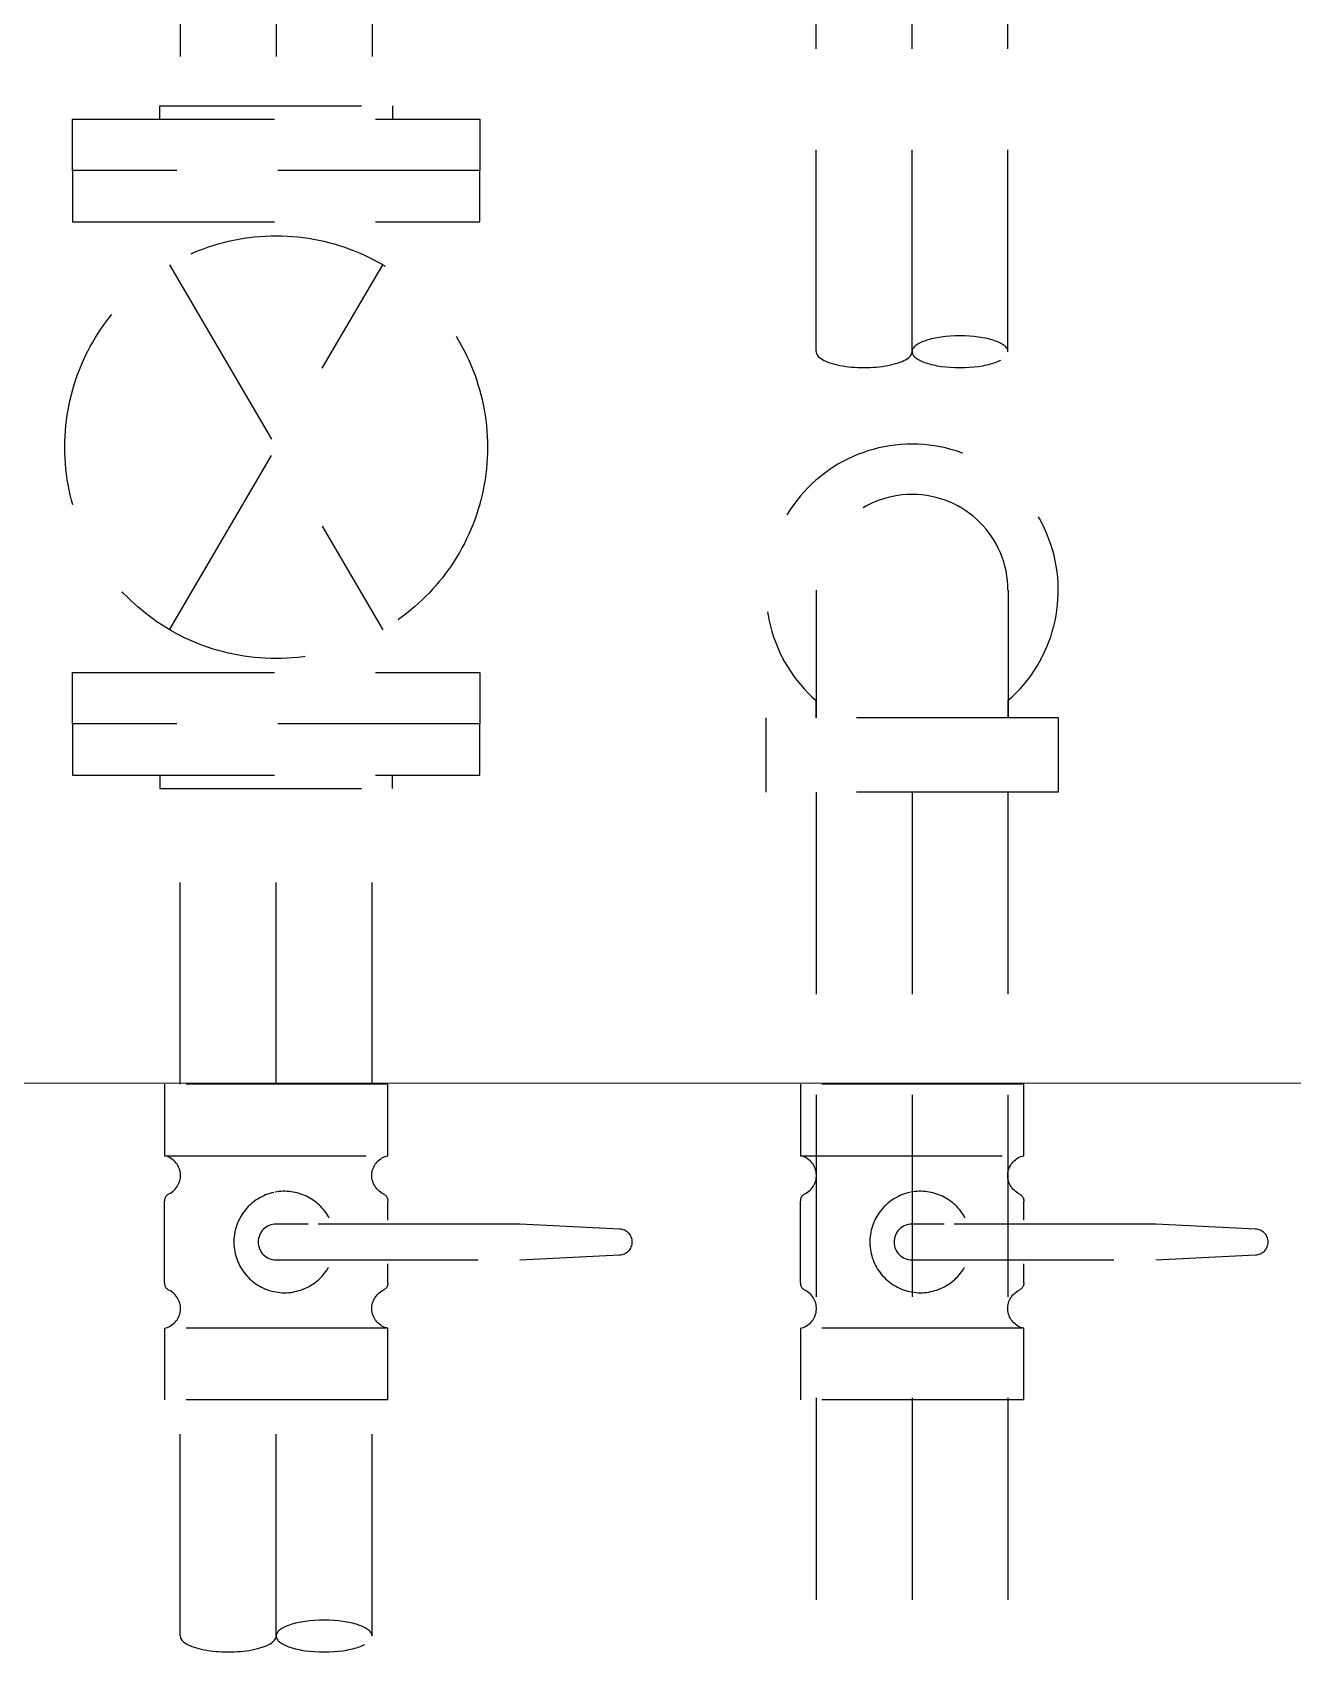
# Model space of a CAD drawing. Extents: x -32000 to 416743, y -254124 to 144214.
# Drawn here: x 254868 to 255265, y 64115 to 64630 of the extents above; entities that cross this region are included whole.
import ezdxf

# ---------------------------------------------------------------- set-up
doc = ezdxf.new("R2010")
doc.units = 0
doc.header["$LTSCALE"] = 10
doc.linetypes.add('XFM1Q40$0$HIDDEN', pattern=[9.525, 6.35, -3.175])
doc.layers.add('XFM1Q40$0$M-EQPM-MAU', color=22, linetype='Continuous')
doc.layers.add('XFM7P40ICA$0$H12PL4$0$L40_19_MEJI', color=252, linetype='Continuous')

# ---------------------------------------------------------------- blocks, each defined once
blk = doc.blocks.new('XFM1Q40')
at = {"layer": 'XFM1Q40$0$M-EQPM-MAU', "color": 252, "linetype": 'XFM1Q40$0$HIDDEN'}
for p, q in [((255114.86, 64530.07, 0), (255114.86, 64936.5, 0)), ((255145.01, 64530.07, 0), (255145.01, 64936.5, 0)), ((255175.16, 64530.07, 0), (255175.16, 64936.5, 0)), ((254914.86, 64876.89, 0), (254914.86, 64607.36, 0)), ((254945.01, 64876.89, 0), (254945.01, 64607.36, 0)), ((254975.16, 64876.89, 0), (254975.16, 64607.36, 0)), ((254908.38, 64603.16), (254908.38, 64607.36)), ((254908.38, 64607.36), (254981.64, 64607.36)), ((254981.64, 64607.36), (254981.64, 64603.16)), ((254880.98, 64587), (254880.98, 64603.16)), ((254880.98, 64603.16), (255009.04, 64603.16)), ((255009.04, 64603.16), (255009.04, 64587)), ((255009.04, 64587), (254880.98, 64587)), ((254880.98, 64587), (254880.98, 64570.84)), ((255009.04, 64587), (254880.98, 64587)), ((255009.04, 64570.84), (255009.04, 64587)), ((254880.98, 64570.84), (255009.04, 64570.84)), ((254911.51, 64442.59), (254978.51, 64557.41)), ((254911.51, 64557.41), (254978.51, 64442.59)), ((255114.86, 64455, 0), (255114.86, 64414.85, 0)), ((255175.19, 64455, 0), (255175.19, 64414.85, 0)), ((254880.98, 64413), (254880.98, 64429.16)), ((254880.98, 64429.16), (255009.04, 64429.16)), ((255009.04, 64429.16), (255009.04, 64413)), ((255114.86, 64414.85), (255114.86, 64420.3)), ((255175.19, 64414.85), (255175.19, 64420.3)), ((255175.19, 64414.85), (255175.19, 64420.3)), ((255191, 64414.85), (255099.05, 64414.85)), ((255099.05, 64414.85), (255099.05, 64391.5)), ((255191, 64414.85), (255191, 64391.5)), ((255009.04, 64413), (254880.98, 64413)), ((254880.98, 64413), (254880.98, 64396.84)), ((255009.04, 64413), (254880.98, 64413)), ((255009.04, 64396.84), (255009.04, 64413)), ((254880.98, 64396.84), (255009.04, 64396.84)), ((254908.38, 64396.84), (254908.38, 64392.64)), ((254981.64, 64392.64), (254981.64, 64396.84)), ((254908.38, 64392.64), (254981.64, 64392.64)), ((254914.86, 64299.6, 0), (254914.86, 64392.64, 0)), ((254945.01, 64299.6, 0), (254945.01, 64392.64, 0)), ((254975.16, 64299.6, 0), (254975.16, 64392.64, 0)), ((255191, 64391.5), (255099.05, 64391.5)), ((255114.87, 64391.5), (255114.87, 64063.5)), ((255145.02, 64391.5), (255145.02, 64063.5)), ((255175.18, 64391.5), (255175.17, 64063.5)), ((254909.86, 64299.6), (254909.86, 64277.15)), ((254980.16, 64299.6), (254909.86, 64299.6)), ((254980.16, 64277.15), (254980.16, 64299.6)), ((255109.87, 64299.6), (255109.87, 64277.15)), ((255180.17, 64299.6), (255109.87, 64299.6)), ((255180.17, 64277.15), (255180.17, 64299.6)), ((254909.86, 64277.15), (254980.16, 64277.15)), ((255109.87, 64277.15), (255180.17, 64277.15)), ((254909.86, 64237.12), (254909.86, 64262.88)), ((254980.16, 64256.83), (254980.16, 64262.88)), ((255109.87, 64237.12), (255109.87, 64262.88)), ((255180.17, 64256.83), (255180.17, 64262.88)), ((254955.1, 64255.65), (254945.01, 64255.65)), ((255021.7, 64255.65), (254955.1, 64255.65)), ((255053, 64254.01), (255021.7, 64255.65)), ((255155.11, 64255.65), (255145.02, 64255.65)), ((255221.71, 64255.65), (255155.11, 64255.65)), ((255253.01, 64254.01), (255221.71, 64255.65)), ((254945.01, 64244.35), (254956.3, 64244.35)), ((254945.01, 64244.35), (255021.7, 64244.35)), ((255021.7, 64244.35), (255053, 64245.99)), ((255145.02, 64244.35), (255156.31, 64244.35)), ((255145.02, 64244.35), (255221.71, 64244.35)), ((255221.71, 64244.35), (255253.01, 64245.99)), ((254980.16, 64237.12), (254980.16, 64243.17)), ((255180.17, 64237.12), (255180.17, 64243.17)), ((254980.16, 64222.85), (254909.86, 64222.85)), ((254909.86, 64222.85), (254909.86, 64200.4)), ((254980.16, 64200.4), (254980.16, 64222.85)), ((255180.17, 64222.85), (255109.87, 64222.85)), ((255109.87, 64222.85), (255109.87, 64200.4)), ((255180.17, 64200.4), (255180.17, 64222.85)), ((254980.16, 64200.4), (254909.86, 64200.4)), ((254914.86, 64126.09), (254914.86, 64200.4)), ((254945.01, 64126.09), (254945.01, 64200.4)), ((254975.16, 64126.09), (254975.16, 64200.4)), ((255180.17, 64200.4), (255109.87, 64200.4))]:
    blk.add_line(p, q, dxfattribs=at)
blk.add_circle((254945.01, 64500), 66.47, dxfattribs=at)
for centre, radius, start, end in [((255145.02, 64455), 45.97, 311.0014, 228.9986), ((255145.02, 64455), 30.16, 0, 180), ((254947.66, 64250), 15.95, 102.1315, 331.8571), ((254947.66, 64250), 15.95, 28.1429, 100.8421), ((255147.67, 64250), 15.95, 102.1315, 331.8571), ((255147.67, 64250), 15.95, 28.1429, 100.8421), ((254945.01, 64250), 5.65, 90, 270), ((255053, 64250), 4.01, 270, 90), ((255145.02, 64250), 5.65, 90, 270), ((255253.01, 64250), 4.01, 270, 90)]:
    blk.add_arc(centre, radius, start, end, dxfattribs=at)
at = {"layer": 'XFM1Q40$0$M-EQPM-MAU', "color": 252, "linetype": 'XFM1Q40$0$HIDDEN', "extrusion": (0, 0, -1)}
for centre in [(255160.08, 64530.04), (254960.09, 64126.06, 0)]:
    blk.add_ellipse(centre, major_axis=(15.08, 0), ratio=0.331651, dxfattribs=at)
at = {"layer": 'XFM1Q40$0$M-EQPM-MAU', "color": 252, "linetype": 'XFM1Q40$0$HIDDEN'}
for centre, major_axis, ratio, start_param, end_param in [((255129.93, 64530.04), (-15.08, 0), 0.331651, -0.006585, 3.141593), ((254908.54, 64270.91), (-4.51, 4.51), 1, 2.802187, 5.289791), ((255108.55, 64270.91), (-4.51, 4.51), 1, 2.802187, 5.289791), ((254912.38, 64262.88), (-1.78, -1.78), 1, 4.372983, 5.497787), ((255112.39, 64262.88), (-1.78, -1.78), 1, 4.372983, 5.497787), ((254912.38, 64237.12), (-1.78, -1.78), 1, -0.785398, 0.339406), ((254908.54, 64229.09), (-4.51, -4.51), 1, 0.993395, 3.480999), ((255112.39, 64237.12), (-1.78, -1.78), 1, -0.785398, 0.339406), ((255108.55, 64229.09), (-4.51, -4.51), 1, 0.993395, 3.480999), ((254929.93, 64126.06, 0), (-15.08, 0), 0.331651, -0.006585, 3.141593)]:
    blk.add_ellipse(centre, major_axis=major_axis, ratio=ratio, start_param=start_param, end_param=end_param, dxfattribs=at)
at = {"layer": 'XFM1Q40$0$M-EQPM-MAU', "color": 252, "linetype": 'XFM1Q40$0$HIDDEN', "extrusion": (0, 0, -1)}
for centre, major_axis, start_param, end_param in [((254981.48, 64270.91), (-4.51, -4.51), 5.943779, 8.431383), ((255181.49, 64270.91), (-4.51, -4.51), 5.943779, 8.431383), ((254977.64, 64262.88), (-1.78, 1.78), 1.23139, 2.356194), ((255177.65, 64262.88), (-1.78, 1.78), 1.23139, 2.356194), ((254981.48, 64229.09), (-4.51, 4.51), 4.134987, 6.622591), ((254977.64, 64237.12), (-1.78, 1.78), 2.356194, 3.480999), ((255181.49, 64229.09), (-4.51, 4.51), 4.134987, 6.622591), ((255177.65, 64237.12), (-1.78, 1.78), 2.356194, 3.480999)]:
    blk.add_ellipse(centre, major_axis=major_axis, ratio=1, start_param=start_param, end_param=end_param, dxfattribs=at)
blk = doc.blocks.new('XFM7P40ICA$0$H12PL4')
at = {"layer": 'XFM7P40ICA$0$H12PL4$0$L40_19_MEJI', "lineweight": 0}
blk.add_line((251900, 64300), (259100, 64300), dxfattribs=at)
blk = doc.blocks.new('XFM7P40ICA')
blk.add_blockref('XFM7P40ICA$0$H12PL4', (0, 0))

msp = doc.modelspace()

# ---------------------------------------------------------------- block references
for name in ['XFM7P40ICA', 'XFM1Q40']:
    msp.add_blockref(name, (0, 0))

doc.saveas('drawing.dxf')
